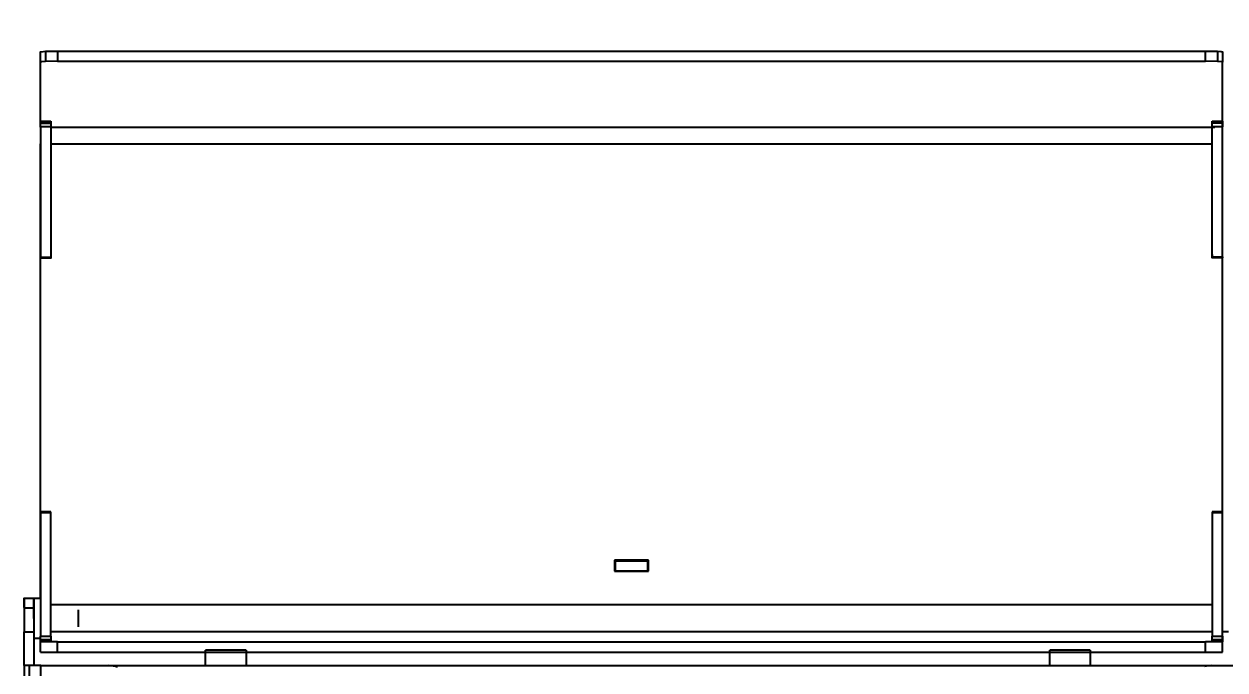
# Model space of a CAD drawing. Header units: millimetres. Extents: x 10366 to 18128, y 24546 to 29685.
# Drawn here: x 12129.5 to 12485.1, y 28452.7 to 28643.9 of the extents above; entities that cross this region are included whole.
import ezdxf

# ---------------------------------------------------------------- set-up
doc = ezdxf.new("R2010")
doc.units = ezdxf.units.MM
doc.header["$LTSCALE"] = 3
doc.layers.add('DomyÅ›lny', color=7, linetype='Continuous')
doc.styles.get("Standard").update_dxf_attribs({"font": 'arial.ttf'})
doc.dimstyles.new('MATEUSZ', dxfattribs={"dimtxt": 35, "dimasz": 16, "dimexe": 0.18, "dimexo": 0.0625, "dimgap": 0.09, "dimtad": 0, "dimdec": 0, "dimdsep": 46, "dimtxsty": 'Standard', "dimblk": 'DOT', "dimcen": 0.09, "dimse1": 1, "dimse2": 1, "dimadec": 0, "dimazin": 0, "dimtfac": 1, "dimtdec": 0, "dimtofl": 0, "dimtmove": 0, "dimatfit": 3, "dimfxl": 1, "dimtolj": 1, "dimtzin": 0, "dimlwd": 9, "dimlwe": 9, "dimarcsym": 0})

# ---------------------------------------------------------------- blocks, each defined once
blk = doc.blocks.new('_Dot')
at = {"color": 0, "linetype": 'ByBlock', "lineweight": -2}
blk.add_line((-0.5, 0), (-1, 0), dxfattribs=at)
at = {"color": 0, "linetype": 'ByBlock', "const_width": 0.5}
blk.add_lwpolyline([(-0.25, 0, 1), (0.25, 0, 1)], format="xyb", close=True, dxfattribs=at)
blk = doc.blocks.new('*D33')
at = {"color": 0, "lineweight": 9, "transparency": 16777216}
for p, q in [((11941.78, 28619.94), (11941.78, 28188.51)), ((11941.78, 27679.94), (11941.78, 28111.36))]:
    blk.add_line(p, q, dxfattribs=at)
at = {"layer": 'Defpoints', "color": 0, "transparency": 16777216}
for p in [(11941.78, 28635.94), (12139.42, 28635.94), (12159.49, 27663.94)]:
    blk.add_point(p, dxfattribs=at)
at = {"color": 0, "lineweight": 9, "transparency": 16777216, "xscale": 16, "yscale": 16, "zscale": 16}
for p, rotation in [((11941.78, 28635.94), 90), ((11941.78, 27663.94), 270)]:
    blk.add_blockref('_Dot', p, dxfattribs=dict(at, rotation=rotation))
at = {"color": 0, "transparency": 16777216, "insert": (11941.78, 28149.94), "char_height": 35, "attachment_point": 5, "rotation": 90}
blk.add_mtext('\\A1;972', dxfattribs=at)
blk = doc.blocks.new('*D37')
at = {"color": 0, "lineweight": 9, "transparency": 16777216}
for p, q in [((12052.19, 28619.94), (12052.19, 28581.87)), ((12052.19, 28469.94), (12052.19, 28508.01))]:
    blk.add_line(p, q, dxfattribs=at)
at = {"layer": 'Defpoints', "color": 0, "transparency": 16777216}
for p in [(12139.42, 28635.94), (12052.19, 28453.94), (12134.49, 28453.94)]:
    blk.add_point(p, dxfattribs=at)
at = {"color": 0, "lineweight": 9, "transparency": 16777216, "xscale": 16, "yscale": 16, "zscale": 16}
for p, rotation in [((12052.19, 28635.94), 90), ((12052.19, 28453.94), 270)]:
    blk.add_blockref('_Dot', p, dxfattribs=dict(at, rotation=rotation))
at = {"color": 0, "transparency": 16777216, "insert": (12052.19, 28544.94), "char_height": 35, "attachment_point": 5, "rotation": 90}
blk.add_mtext('\\A1;182', dxfattribs=at)

msp = doc.modelspace()

# ---------------------------------------------------------------- linework, layer by layer
at = {"layer": 'DomyÅ›lny'}
for p, q in [((12134.39, 28632.68), (12134.39, 28635.68)), ((12135.86, 28635.86), (12135.86, 28632.87)), ((12139.42, 28635.94), (12479.36, 28635.94)), ((12139.42, 28635.94), (12139.42, 28632.94)), ((12479.36, 28632.94), (12479.36, 28635.94)), ((12482.92, 28635.86), (12482.92, 28632.87)), ((12484.39, 28635.68), (12484.39, 28632.68)), ((12134.39, 28613.43), (12134.39, 28632.68)), ((12139.42, 28632.94), (12479.36, 28632.94)), ((12484.39, 28613.43), (12484.39, 28632.68)), ((12134.39, 28615.14), (12137.39, 28615.14)), ((12134.39, 28614.56), (12137.39, 28614.56)), ((12134.39, 28613.45), (12134.39, 28574.94)), ((12137.39, 28613.45), (12134.39, 28613.45)), ((12137.22, 28613.43), (12482.11, 28613.43)), ((12137.39, 28613.45), (12137.39, 28574.94)), ((12481.39, 28615.14), (12484.39, 28615.14)), ((12484.39, 28614.56), (12481.39, 28614.56)), ((12481.39, 28574.99), (12481.39, 28613.45)), ((12484.39, 28613.45), (12481.39, 28613.45)), ((12484.39, 28574.99), (12484.39, 28613.45)), ((12134.39, 28473.66), (12134.39, 28608.41)), ((12137.39, 28608.41), (12481.39, 28608.41)), ((12484.39, 28471.62), (12484.39, 28608.41)), ((12134.39, 28574.94), (12137.39, 28574.94)), ((12137.39, 28574.63), (12134.39, 28574.63)), ((12481.39, 28574.99), (12484.39, 28574.99)), ((12484.39, 28574.68), (12481.39, 28574.68)), ((12134.39, 28499.52), (12137.39, 28499.52)), ((12137.39, 28499.45), (12134.39, 28499.45)), ((12137.39, 28499.23), (12134.39, 28499.23)), ((12134.39, 28499.23), (12134.39, 28462.65)), ((12137.39, 28462.65), (12137.39, 28499.23)), ((12481.39, 28499.52), (12484.39, 28499.52)), ((12484.39, 28499.45), (12481.39, 28499.45)), ((12481.39, 28499.23), (12481.39, 28462.65)), ((12484.39, 28499.23), (12481.39, 28499.23)), ((12484.39, 28462.65), (12484.39, 28499.23)), ((12314.42, 28485.14), (12304.36, 28485.14)), ((12304.36, 28485.14), (12304.36, 28481.94)), ((12304.64, 28481.94), (12304.64, 28484.94)), ((12304.64, 28484.94), (12314.14, 28484.94)), ((12314.14, 28484.94), (12314.14, 28481.94)), ((12314.42, 28481.94), (12314.42, 28485.14)), ((12304.36, 28481.94), (12314.42, 28481.94)), ((12314.14, 28481.94), (12304.64, 28481.94)), ((12129.49, 28473.94), (12132.49, 28473.94)), ((12129.49, 28471.01), (12132.49, 28471.01)), ((12132.38, 28473.94), (12134.38, 28473.94)), ((12481.39, 28471.94), (12137.39, 28471.94)), ((12129.49, 28453.94), (12129.49, 28463.94)), ((12129.49, 28463.94), (12132.49, 28463.94)), ((12132.49, 28453.94), (12132.49, 28463.94)), ((12481.39, 28463.94), (12137.39, 28463.94)), ((12484.39, 28460.94), (12484.39, 28464.47)), ((12486.19, 28463.94), (12484.39, 28463.94)), ((12134.38, 28461.94), (12132.38, 28461.94)), ((12134.39, 28460.94), (12134.39, 28462.65)), ((12134.39, 28462.65), (12137.39, 28462.65)), ((12137.39, 28461.56), (12134.39, 28461.56)), ((12134.39, 28457.94), (12134.39, 28460.94)), ((12139.39, 28460.94), (12479.39, 28460.94)), ((12139.39, 28457.94), (12139.39, 28460.94)), ((12479.39, 28457.94), (12479.39, 28460.94)), ((12481.39, 28462.65), (12484.39, 28462.65)), ((12484.39, 28461.56), (12481.39, 28461.56)), ((12484.39, 28457.94), (12484.39, 28460.94)), ((12139.39, 28457.94), (12479.39, 28457.94)), ((12183.23, 28453.94), (12183.23, 28458.54)), ((12195.23, 28458.54), (12195.23, 28453.94)), ((12433.23, 28453.94), (12433.23, 28458.54)), ((12445.23, 28458.54), (12445.23, 28453.94)), ((12129.49, 28453.94), (12129.49, 28450.94)), ((12130.96, 28453.94), (12130.96, 28450.94)), ((12134.49, 28453.94), (13204.49, 28453.94)), ((12134.49, 28450.94), (12134.49, 28453.94))]:
    msp.add_line(p, q, dxfattribs=at)
for points in [[(12134.39, 28635.68, 0), (12134.39, 28635.68, 0), (12134.39, 28635.68, 0), (12134.39, 28635.68, 0), (12134.39, 28635.68, 0), (12134.39, 28635.69, 0), (12134.39, 28635.69, 0), (12134.4, 28635.69, 0), (12134.4, 28635.69, 0), (12134.41, 28635.7, 0), (12134.42, 28635.71, 0), (12134.46, 28635.72, 0), (12134.56, 28635.75, 0), (12135.86, 28635.86, 0)], [(12135.86, 28635.86, 0), (12139.42, 28635.94, 0)], [(12479.36, 28635.94, 0), (12482.92, 28635.86, 0)], [(12482.92, 28635.86, 0), (12484.04, 28635.77, 0), (12484.31, 28635.72, 0), (12484.34, 28635.71, 0), (12484.37, 28635.7, 0), (12484.38, 28635.69, 0), (12484.38, 28635.69, 0), (12484.39, 28635.69, 0), (12484.39, 28635.69, 0), (12484.39, 28635.68, 0), (12484.39, 28635.68, 0), (12484.39, 28635.68, 0), (12484.39, 28635.68, 0), (12484.39, 28635.68, 0)], [(12135.86, 28632.87, 0), (12134.77, 28632.78, 0), (12134.48, 28632.73, 0), (12134.44, 28632.72, 0), (12134.41, 28632.71, 0), (12134.4, 28632.7, 0), (12134.4, 28632.7, 0), (12134.4, 28632.69, 0), (12134.39, 28632.69, 0), (12134.39, 28632.69, 0), (12134.39, 28632.69, 0), (12134.39, 28632.68, 0), (12134.39, 28632.68, 0), (12134.39, 28632.68, 0)], [(12139.42, 28632.94, 0), (12135.86, 28632.87, 0)], [(12482.92, 28632.87, 0), (12479.36, 28632.94, 0)], [(12484.39, 28632.68, 0), (12484.39, 28632.68, 0), (12484.39, 28632.68, 0), (12484.39, 28632.69, 0), (12484.39, 28632.69, 0), (12484.39, 28632.69, 0), (12484.39, 28632.69, 0), (12484.38, 28632.7, 0), (12484.38, 28632.7, 0), (12484.37, 28632.71, 0), (12484.36, 28632.71, 0), (12484.32, 28632.72, 0), (12484.22, 28632.75, 0), (12482.92, 28632.87, 0)], [(12134.39, 28614.56, 0), (12134.39, 28615, 0), (12134.39, 28615.11, 0), (12134.39, 28615.14, 0), (12134.39, 28615.14, 0), (12134.39, 28615.14, 0), (12134.39, 28615.14, 0), (12134.39, 28615.14, 0), (12134.39, 28615.14, 0), (12134.39, 28615.14, 0), (12134.39, 28615.14, 0), (12134.39, 28615.14, 0), (12134.39, 28615.14, 0), (12134.39, 28615.14, 0), (12134.39, 28615.14, 0), (12134.39, 28615.14, 0), (12134.39, 28615.14, 0), (12134.39, 28615.14, 0), (12134.39, 28615.14, 0), (12134.39, 28615.14, 0)], [(12134.39, 28613.45, 0), (12134.39, 28614.56, 0)], [(12137.39, 28615.14, 0), (12137.39, 28615.14, 0), (12137.39, 28615.14, 0), (12137.39, 28615.14, 0), (12137.39, 28615.14, 0), (12137.39, 28615.14, 0), (12137.39, 28615.14, 0), (12137.39, 28615.14, 0), (12137.39, 28615.14, 0), (12137.39, 28615.14, 0), (12137.39, 28615.14, 0), (12137.39, 28615.14, 0), (12137.39, 28615.14, 0), (12137.39, 28615.14, 0), (12137.39, 28615.14, 0), (12137.39, 28615.14, 0), (12137.39, 28615.14, 0), (12137.39, 28615.14, 0), (12137.39, 28615.14, 0), (12137.39, 28615.14, 0), (12137.39, 28615.14, 0), (12137.39, 28615.14, 0), (12137.39, 28615.14, 0), (12137.39, 28615.14, 0), (12137.39, 28615.12, 0), (12137.39, 28615.07, 0), (12137.39, 28614.56, 0)], [(12137.39, 28614.56, 0), (12137.39, 28613.45, 0)], [(12481.39, 28614.56, 0), (12481.39, 28614.99, 0), (12481.39, 28615.11, 0), (12481.39, 28615.13, 0), (12481.39, 28615.14, 0), (12481.39, 28615.14, 0), (12481.39, 28615.14, 0), (12481.39, 28615.14, 0), (12481.39, 28615.14, 0), (12481.39, 28615.14, 0), (12481.39, 28615.14, 0), (12481.39, 28615.14, 0), (12481.39, 28615.14, 0), (12481.39, 28615.14, 0), (12481.39, 28615.14, 0), (12481.39, 28615.14, 0), (12481.39, 28615.14, 0), (12481.39, 28615.14, 0), (12481.39, 28615.14, 0), (12481.39, 28615.14, 0), (12481.39, 28615.14, 0)], [(12481.39, 28613.45, 0), (12481.39, 28614.56, 0)], [(12484.39, 28615.14, 0), (12484.39, 28615.14, 0), (12484.39, 28615.14, 0), (12484.39, 28615.14, 0), (12484.39, 28615.14, 0), (12484.39, 28615.14, 0), (12484.39, 28615.14, 0), (12484.39, 28615.14, 0), (12484.39, 28615.14, 0), (12484.39, 28615.14, 0), (12484.39, 28615.14, 0), (12484.39, 28615.14, 0), (12484.39, 28615.14, 0), (12484.39, 28615.14, 0), (12484.39, 28615.14, 0), (12484.39, 28615.14, 0), (12484.39, 28615.14, 0), (12484.39, 28615.14, 0), (12484.39, 28615.14, 0), (12484.39, 28615.14, 0), (12484.39, 28615.14, 0), (12484.39, 28615.14, 0), (12484.39, 28615.14, 0), (12484.39, 28615.13, 0), (12484.39, 28615.12, 0), (12484.39, 28615.06, 0), (12484.39, 28614.56, 0)], [(12484.39, 28614.56, 0), (12484.39, 28613.45, 0)], [(12134.39, 28574.7, 0), (12134.39, 28574.64, 0), (12134.39, 28574.63, 0), (12134.39, 28574.63, 0), (12134.39, 28574.63, 0), (12134.39, 28574.63, 0), (12134.39, 28574.63, 0), (12134.39, 28574.63, 0), (12134.39, 28574.63, 0), (12134.39, 28574.63, 0), (12134.39, 28574.63, 0), (12134.39, 28574.63, 0), (12134.39, 28574.63, 0), (12134.39, 28574.63, 0), (12134.39, 28574.63, 0), (12134.39, 28574.63, 0), (12134.39, 28574.63, 0), (12134.39, 28574.63, 0), (12134.39, 28574.63, 0), (12134.39, 28574.63, 0), (12134.39, 28574.63, 0), (12134.39, 28574.64, 0), (12134.39, 28574.68, 0), (12134.39, 28574.94, 0)], [(12137.39, 28574.94, 0), (12137.39, 28574.65, 0), (12137.39, 28574.63, 0), (12137.39, 28574.63, 0), (12137.39, 28574.63, 0), (12137.39, 28574.63, 0), (12137.39, 28574.63, 0), (12137.39, 28574.63, 0), (12137.39, 28574.63, 0), (12137.39, 28574.63, 0), (12137.39, 28574.63, 0), (12137.39, 28574.63, 0), (12137.39, 28574.63, 0), (12137.39, 28574.63, 0), (12137.39, 28574.63, 0), (12137.39, 28574.63, 0), (12137.39, 28574.63, 0), (12137.39, 28574.63, 0), (12137.39, 28574.63, 0), (12137.39, 28574.63, 0), (12137.39, 28574.63, 0), (12137.39, 28574.63, 0), (12137.39, 28574.64, 0), (12137.39, 28574.65, 0), (12137.39, 28574.7, 0)], [(12481.39, 28575.68, 0), (12481.39, 28574.75, 0)], [(12481.39, 28574.75, 0), (12481.39, 28574.68, 0), (12481.39, 28574.68, 0), (12481.39, 28574.68, 0), (12481.39, 28574.68, 0), (12481.39, 28574.68, 0), (12481.39, 28574.68, 0), (12481.39, 28574.68, 0), (12481.39, 28574.68, 0), (12481.39, 28574.68, 0), (12481.39, 28574.68, 0), (12481.39, 28574.68, 0), (12481.39, 28574.68, 0), (12481.39, 28574.68, 0), (12481.39, 28574.68, 0), (12481.39, 28574.68, 0), (12481.39, 28574.68, 0), (12481.39, 28574.68, 0), (12481.39, 28574.68, 0), (12481.39, 28574.68, 0), (12481.39, 28574.68, 0), (12481.39, 28574.72, 0), (12481.39, 28574.99, 0)], [(12484.39, 28574.75, 0), (12484.39, 28575.11, 0), (12484.39, 28575.68, 0)], [(12484.39, 28574.99, 0), (12484.39, 28574.7, 0), (12484.39, 28574.68, 0), (12484.39, 28574.68, 0), (12484.39, 28574.68, 0), (12484.39, 28574.68, 0), (12484.39, 28574.68, 0), (12484.39, 28574.68, 0), (12484.39, 28574.68, 0), (12484.39, 28574.68, 0), (12484.39, 28574.68, 0), (12484.39, 28574.68, 0), (12484.39, 28574.68, 0), (12484.39, 28574.68, 0), (12484.39, 28574.68, 0), (12484.39, 28574.68, 0), (12484.39, 28574.68, 0), (12484.39, 28574.68, 0), (12484.39, 28574.68, 0), (12484.39, 28574.68, 0), (12484.39, 28574.68, 0), (12484.39, 28574.68, 0), (12484.39, 28574.68, 0), (12484.39, 28574.68, 0), (12484.39, 28574.69, 0), (12484.39, 28574.75, 0)], [(12134.39, 28499.45, 0), (12134.39, 28499.08, 0), (12134.39, 28498.52, 0)], [(12137.39, 28498.52, 0), (12137.39, 28499.45, 0)], [(12481.39, 28499.45, 0), (12481.39, 28499.08, 0), (12481.39, 28498.52, 0)], [(12484.39, 28498.52, 0), (12484.39, 28499.45, 0)], [(12129.49, 28471.11, 0), (12129.49, 28473.27, 0), (12129.49, 28473.79, 0), (12129.49, 28473.9, 0), (12129.49, 28473.93, 0), (12129.49, 28473.94, 0), (12129.49, 28473.94, 0), (12129.49, 28473.94, 0), (12129.49, 28473.94, 0), (12129.49, 28473.94, 0), (12129.49, 28473.94, 0), (12129.49, 28473.94, 0), (12129.49, 28473.94, 0), (12129.49, 28473.94, 0), (12129.49, 28473.94, 0), (12129.49, 28473.94, 0), (12129.49, 28473.94, 0), (12129.49, 28473.94, 0), (12129.49, 28473.94, 0), (12129.49, 28473.94, 0), (12129.49, 28473.94, 0), (12129.49, 28473.94, 0), (12129.49, 28473.94, 0), (12129.49, 28473.94, 0), (12129.49, 28473.93, 0), (12129.49, 28473.92, 0), (12129.49, 28473.87, 0), (12129.49, 28473.65, 0), (12129.49, 28472.73, 0), (12129.49, 28471.01, 0)], [(12129.49, 28471.01, 0), (12129.49, 28463.94, 0)], [(12132.49, 28471.01, 0), (12132.49, 28473.94, 0)], [(12132.49, 28463.94, 0), (12132.49, 28471.01, 0)], [(12145.47, 28470.44, 0), (12145.47, 28470.44, 0), (12145.47, 28470.44, 0), (12145.47, 28470.44, 0), (12145.47, 28470.44, 0), (12145.47, 28470.44, 0), (12145.47, 28470.44, 0), (12145.47, 28470.44, 0), (12145.47, 28470.44, 0), (12145.47, 28470.44, 0), (12145.47, 28470.44, 0), (12145.47, 28470.44, 0), (12145.47, 28470.44, 0), (12145.47, 28470.43, 0), (12145.47, 28470.42, 0), (12145.47, 28470.37, 0), (12145.47, 28470.13, 0), (12145.47, 28467.94, 0)], [(12145.47, 28467.94, 0), (12145.47, 28465.44, 0)], [(12134.39, 28461.56, 0), (12134.39, 28462.65, 0)], [(12134.39, 28460.94, 0), (12134.39, 28460.94, 0), (12134.39, 28460.94, 0), (12134.39, 28460.94, 0), (12134.39, 28460.94, 0), (12134.39, 28460.94, 0), (12134.39, 28460.94, 0), (12134.39, 28460.94, 0), (12134.39, 28460.94, 0), (12134.39, 28460.94, 0), (12134.39, 28460.94, 0), (12134.39, 28460.94, 0), (12134.39, 28460.94, 0), (12134.39, 28460.94, 0), (12134.39, 28460.96, 0), (12134.39, 28461.01, 0), (12134.39, 28461.56, 0)], [(12139.39, 28460.94, 0), (12134.39, 28460.94, 0)], [(12137.39, 28462.65, 0), (12137.39, 28461.56, 0)], [(12137.39, 28461.56, 0), (12137.39, 28460.94, 0)], [(12484.39, 28460.94, 0), (12484.39, 28460.94, 0), (12484.39, 28460.94, 0), (12484.39, 28460.94, 0), (12484.39, 28460.94, 0), (12484.39, 28460.94, 0), (12484.39, 28460.94, 0), (12484.39, 28460.94, 0), (12484.39, 28460.94, 0), (12484.39, 28460.94, 0), (12484.39, 28460.94, 0), (12484.39, 28460.94, 0), (12484.39, 28460.94, 0), (12484.38, 28460.94, 0), (12484.36, 28460.94, 0), (12484.24, 28460.94, 0), (12483.77, 28460.94, 0), (12479.39, 28460.94, 0)], [(12481.39, 28461.56, 0), (12481.39, 28462.65, 0)], [(12481.39, 28460.94, 0), (12481.39, 28460.94, 0), (12481.39, 28460.94, 0), (12481.39, 28460.94, 0), (12481.39, 28460.94, 0), (12481.39, 28460.94, 0), (12481.39, 28460.94, 0), (12481.39, 28460.94, 0), (12481.39, 28460.94, 0), (12481.39, 28460.94, 0), (12481.39, 28460.94, 0), (12481.39, 28460.94, 0), (12481.39, 28460.94, 0), (12481.39, 28460.94, 0), (12481.39, 28460.96, 0), (12481.39, 28461.01, 0), (12481.39, 28461.56, 0)], [(12484.39, 28462.65, 0), (12484.39, 28461.56, 0)], [(12484.39, 28461.56, 0), (12484.39, 28460.94, 0)], [(12134.39, 28457.94, 0), (12134.39, 28457.94, 0), (12134.39, 28457.94, 0), (12134.39, 28457.94, 0), (12134.39, 28457.94, 0), (12134.39, 28457.94, 0), (12134.39, 28457.94, 0), (12134.39, 28457.94, 0), (12134.39, 28457.94, 0), (12134.39, 28457.94, 0), (12134.39, 28457.94, 0), (12134.39, 28457.94, 0), (12134.39, 28457.94, 0), (12134.4, 28457.94, 0), (12134.43, 28457.94, 0), (12134.54, 28457.94, 0), (12135.01, 28457.94, 0), (12139.39, 28457.94, 0)], [(12189.23, 28458.54, 0), (12184.99, 28458.54, 0), (12183.65, 28458.54, 0), (12183.33, 28458.54, 0), (12183.25, 28458.54, 0), (12183.23, 28458.54, 0), (12183.23, 28458.54, 0), (12183.23, 28458.54, 0), (12183.23, 28458.54, 0), (12183.23, 28458.54, 0), (12183.23, 28458.54, 0), (12183.23, 28458.54, 0), (12183.23, 28458.54, 0), (12183.23, 28458.54, 0), (12183.23, 28458.54, 0), (12183.23, 28458.54, 0), (12183.23, 28458.54, 0), (12183.23, 28458.54, 0), (12183.23, 28458.54, 0)], [(12195.23, 28458.54, 0), (12195.23, 28458.54, 0), (12195.23, 28458.54, 0), (12195.23, 28458.54, 0), (12195.23, 28458.54, 0), (12195.23, 28458.54, 0), (12195.23, 28458.54, 0), (12195.23, 28458.54, 0), (12195.23, 28458.54, 0), (12195.23, 28458.54, 0), (12195.23, 28458.54, 0), (12195.23, 28458.54, 0), (12195.23, 28458.54, 0), (12195.22, 28458.54, 0), (12195.19, 28458.54, 0), (12195.05, 28458.54, 0), (12194.49, 28458.54, 0), (12189.23, 28458.54, 0)], [(12439.23, 28458.54, 0), (12434.99, 28458.54, 0), (12433.65, 28458.54, 0), (12433.33, 28458.54, 0), (12433.25, 28458.54, 0), (12433.23, 28458.54, 0), (12433.23, 28458.54, 0), (12433.23, 28458.54, 0), (12433.23, 28458.54, 0), (12433.23, 28458.54, 0), (12433.23, 28458.54, 0), (12433.23, 28458.54, 0), (12433.23, 28458.54, 0), (12433.23, 28458.54, 0), (12433.23, 28458.54, 0), (12433.23, 28458.54, 0), (12433.23, 28458.54, 0), (12433.23, 28458.54, 0), (12433.23, 28458.54, 0)], [(12445.23, 28458.54, 0), (12445.23, 28458.54, 0), (12445.23, 28458.54, 0), (12445.23, 28458.54, 0), (12445.23, 28458.54, 0), (12445.23, 28458.54, 0), (12445.23, 28458.54, 0), (12445.23, 28458.54, 0), (12445.23, 28458.54, 0), (12445.23, 28458.54, 0), (12445.23, 28458.54, 0), (12445.23, 28458.54, 0), (12445.22, 28458.54, 0), (12445.19, 28458.54, 0), (12445.05, 28458.54, 0), (12444.49, 28458.54, 0), (12439.23, 28458.54, 0)], [(12479.39, 28457.94, 0), (12484.39, 28457.94, 0)], [(12130.96, 28453.94, 0), (12129.84, 28453.94, 0), (12129.57, 28453.94, 0), (12129.51, 28453.94, 0), (12129.5, 28453.94, 0), (12129.49, 28453.94, 0), (12129.49, 28453.94, 0), (12129.49, 28453.94, 0), (12129.49, 28453.94, 0), (12129.49, 28453.94, 0), (12129.49, 28453.94, 0), (12129.49, 28453.94, 0), (12129.49, 28453.94, 0), (12129.49, 28453.94, 0), (12129.49, 28453.94, 0), (12129.49, 28453.94, 0), (12129.49, 28453.94, 0)], [(12134.49, 28453.94, 0), (12130.96, 28453.94, 0)]]:
    msp.add_polyline3d(points, dxfattribs=at)
msp.add_polyline3d([(12132.38, 28467.94, 0), (12132.38, 28473.94, 0)], close=True, dxfattribs=at)
for centre, start, end in [((12154.47, 28445.92), 70.1803, 90), ((12481.26, 28445.92), 90, 105.7685)]:
    msp.add_arc(centre, 8.02, start, end, dxfattribs=at)

# ---------------------------------------------------------------- dimensions: what is measured, and where the dimension line sits
for base, p1, p2, picture, middle in [((11941.78, 28635.94), (12159.49, 27663.94), (12139.42, 28635.94), '*D33', (11941.78, 28149.94)), ((12052.19, 28453.94), (12139.42, 28635.94), (12134.49, 28453.94), '*D37', (12052.19, 28544.94))]:
    dim = msp.add_linear_dim(base=base, p1=p1, p2=p2, angle=90, dimstyle='MATEUSZ')
    dim.commit()
    dim.dimension.update_dxf_attribs({"geometry": picture, "text_midpoint": middle})

doc.saveas('drawing.dxf')
